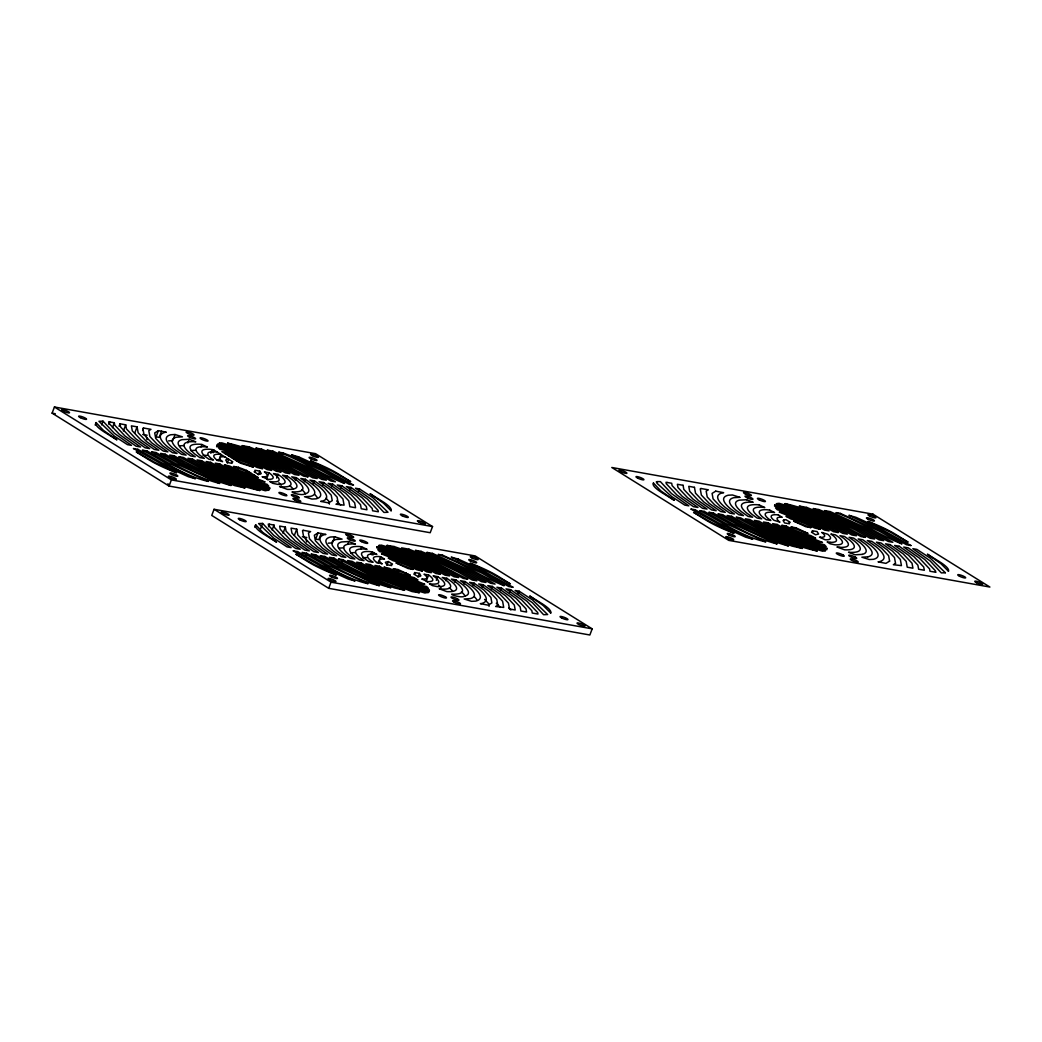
<?xml version="1.0" encoding="UTF-8"?>
<svg xmlns="http://www.w3.org/2000/svg" width="1042" height="1042" viewBox="0 0 1042 1042"><rect width="100%" height="100%" fill="white"/><g stroke="black" fill="none" stroke-linecap="round" stroke-linejoin="round"><path stroke-width="1.5" d="M269.735 487.969L269.435 489.258L254.756 484.96A69.671 13.416 20.7 0 1 205.938 464.914L197.055 459.9L201.601 460.72L209.351 465.084A63.341 12.191 20.7 0 0 268.523 487.643L269.735 487.969L268.784 490.365M429.382 590.241L429.083 591.53L414.403 587.232A69.671 13.416 20.7 0 1 365.586 567.174L356.703 562.172L361.248 562.993L368.998 567.343A63.341 12.191 20.7 0 0 428.171 589.915L429.382 590.241L428.431 592.638M52.1 413.153L54.431 407.005L315.57 453.674L432.534 526.575L430.203 532.722L169.051 486.054L52.1 413.153L55.304 413.726M95.161 425.045L96.085 422.583L103.419 430.346L116.912 439.88L104.955 432.43A42.227 8.128 20.7 0 1 95.877 422.805L96.085 422.583M101.608 424.836L103.002 421.15L98.951 421.307L114.229 436.025L127.45 444.647L131.487 445.364L114.19 433.159L103.002 421.15M108.967 424.472L109.892 422.01L114.32 422.792L114.737 425.136L124.962 435.96L140.592 446.992L136.033 446.171L119.583 434.553L108.889 423.234L108.629 421.815L109.892 422.01M112.458 427.715L114.32 422.792M119.075 426.269L120.012 423.807L125.704 424.823L126.447 428.913L135.747 438.76L149.696 448.62L145.151 447.8L130.354 437.353L120.598 427.025L120.012 423.807M123.373 430.984L125.704 424.823M134.757 433.016L137.088 426.868L131.396 425.852L132.295 430.815L141.126 440.167L154.255 449.428L158.814 450.248L146.518 441.561L138.143 432.704L137.088 426.868M142.611 430.476L143.536 428.015L150.96 429.343L148.798 430.685L149.853 436.494L157.29 444.361L167.918 451.876L163.36 451.056L151.898 442.967L144.004 434.605L142.884 428.431L143.536 428.015M136.906 451.785L137.844 449.323L161.575 462.687L195.388 478.734L188.341 476.728L168.127 467.532L133.415 448.529L137.844 449.323M158.384 430.672L156.053 436.819L159.192 437.38L161.523 431.232L166.29 432.222L165.352 432.274A88.674 17.076 20.7 0 0 168.062 447.174L177.036 453.504L172.477 452.684L162.669 445.768L155.701 438.382L154.711 432.938L158.384 430.672L161.523 431.232M155.128 455.041L156.053 452.58L175.225 463.364L219.771 483.462C195.466 477.301 173.467 463.638 151.507 451.772L156.053 452.58M164.232 456.67L165.17 454.208L182.05 463.716L206.798 475.491L231.155 485.507C206.212 478.89 183.145 465.826 160.611 453.4L165.17 454.208M175.069 434.514L170.927 434.735A82.344 15.851 20.7 0 0 173.454 448.568L181.582 454.312L186.14 455.133L178.833 449.975A76.001 14.627 20.7 0 1 176.515 437.197L182.454 436.858L175.069 434.514L172.751 440.662L168.609 440.883M173.35 458.298L174.275 455.836C196.664 468.965 220.591 479.333 245.039 487.982L234.567 485.585L208.83 475.009L185.463 463.885L169.716 455.028L174.275 455.836M169.051 486.054L171.383 479.906L54.431 407.005M187.82 442.954L189.214 439.255L195.792 441.834L194.854 441.717A63.341 12.191 20.7 0 0 189.605 452.775L195.245 456.761L190.699 455.94L184.226 451.368A69.671 13.416 20.7 0 1 182.09 439.672L189.214 439.255M191.572 461.554L192.496 459.092L202.526 464.732A76.001 14.627 20.7 0 0 255.785 486.614L268.028 490.196L265.28 490.743L256.801 488.268A82.344 15.851 20.7 0 1 199.113 464.563L187.938 458.272L192.496 459.092M201.015 446.966L201.953 444.504L207.41 447.083L204.571 446.731A50.667 9.756 20.7 0 0 200.377 455.575L204.362 458.389L199.804 457.568L194.997 454.182A57.01 10.98 20.7 0 1 199.712 444.231L201.953 444.504M200.676 463.182L201.601 460.72M210.849 453.283L212.242 449.584L214.261 450.261L232.809 461.827L231.637 462.27L232.092 463.338L227.208 462.466L225.723 460.017L226.739 459.392L228.719 459.275L227.325 462.974M212.19 452.515L213.115 450.066M213.323 452.723L214.261 450.261M209.781 464.81L210.718 462.348L216.176 465.422A50.667 9.756 20.7 0 0 263.522 483.475L267.052 484.256L268.81 486.184L266.023 485.559A57.01 10.98 20.7 0 1 212.763 465.253L206.16 461.528L210.718 462.348M216.593 446.784L217.531 444.322L232.197 448.62A69.671 13.416 20.7 0 1 281.014 468.666L289.897 473.667L285.352 472.86L277.602 468.496A63.341 12.191 20.7 0 0 218.429 445.937L217.244 445.676L217.531 444.322M218.898 466.438L219.823 463.977L223.001 465.761A38.007 7.32 20.7 0 0 258.507 479.307L265.111 481.964L261.008 481.391A44.337 8.531 20.7 0 1 219.588 465.592L215.264 463.156L219.823 463.977M214.066 509.277L211.747 515.425L328.699 588.326L589.85 634.995L592.182 628.847L475.217 555.946L214.066 509.277L331.03 582.178L592.182 628.847M237.524 469.76L238.449 467.298L246.55 470.398L258.338 477.731L256.006 477.223A31.664 6.096 20.7 0 1 226.414 465.93L224.382 464.784L229.826 466.1A25.334 4.871 20.7 0 0 253.493 475.126L254.522 475.36L253.584 477.822M245.625 472.86L246.55 470.398M258.351 474.8L259.745 471.114L254.86 470.242L255.316 471.297L254.144 471.752L258.234 474.305L260.213 474.188L261.229 473.563L259.745 471.114M268.927 472.755L270.412 473.797A31.664 6.096 20.7 0 1 267.794 479.32L262.115 476.715L262.923 476.819A25.334 4.871 20.7 0 0 265.02 472.391L264.381 471.935L268.927 472.755L266.609 478.903L268.081 479.945M254.808 527.317L255.733 524.855L263.066 532.618L276.56 542.153L264.603 534.689A42.227 8.128 20.7 0 1 255.524 525.077L255.733 524.855M282.056 455.393L282.981 452.931L290.34 455.667L321.965 470.723L344.563 483.436C322.173 474.761 301.607 460.225 278.566 452.15L282.981 452.931M276.651 478.07L278.045 474.384L273.486 473.563L275.791 475.204A38.007 7.32 20.7 0 1 272.652 481.834L269.735 481.469L272.704 483.319L277.511 484.335A44.337 8.531 20.7 0 0 281.184 476.598L278.045 474.384M260.787 528.346L262.649 523.423L273.838 535.419L291.122 547.636L287.097 546.907L273.877 538.284L258.598 523.566L262.545 523.41M286.224 478.473L287.149 476.012L282.59 475.191L286.576 478.004A50.667 9.756 20.7 0 1 282.382 486.848L279.543 486.497L287.24 489.349A57.01 10.98 20.7 0 0 291.955 479.398L287.149 476.012M268.615 526.731L269.539 524.269L273.968 525.064L274.385 527.395L284.609 538.219L300.239 549.264L295.681 548.444L279.23 536.825L268.536 525.507L268.276 524.074L269.539 524.269M297.673 459.314L298.611 456.852L291.565 454.846L325.378 470.893L349.122 484.256L353.538 485.051L318.826 466.048L298.611 456.852M272.105 529.987L273.968 525.064M295.329 480.102L296.254 477.64L291.708 476.819L297.348 480.805A63.341 12.191 20.7 0 1 292.099 491.863C290.731 492.606 302.675 496.044 304.863 493.908A69.671 13.416 20.7 0 0 302.727 482.212L296.254 477.64M283.02 533.257L285.352 527.096L279.66 526.08L280.246 529.297L290.002 539.626L304.798 550.072L309.344 550.892L295.394 541.032L286.094 531.186L285.352 527.096M304.433 481.73L305.371 479.268L300.812 478.447L308.119 483.605A76.001 14.627 20.7 0 1 310.438 496.383L304.498 496.721L311.884 499.066L316.026 498.844A82.344 15.851 20.7 0 0 313.499 485.012L305.371 479.268M313.082 484.582L314.476 480.896L309.93 480.075L318.891 486.406A88.674 17.076 20.7 0 1 321.6 501.306L320.662 501.358L328.582 502.908L332.242 500.642L331.252 495.197L324.283 487.812L314.476 480.896M294.404 535.288L296.736 529.128L291.044 528.112L291.942 533.074L300.773 542.426L313.902 551.7L318.461 552.507L306.166 543.833L297.791 534.976L296.736 529.128M296.553 554.057L297.478 551.596L321.223 564.959L355.035 581.006L347.989 578.987L327.774 569.792L293.062 550.801L297.478 551.596M322.655 484.986L323.593 482.524L319.034 481.704L329.663 489.219L337.1 497.086L338.155 502.895L335.993 504.237L344.081 505.149L342.948 498.975L335.055 490.613L323.593 482.524M305.658 555.686L306.595 553.224L328.048 565.298L368.034 583.702C344.251 578.401 323.528 563.331 302.037 552.403L306.595 553.224M331.773 486.614L332.698 484.152L328.139 483.332L340.434 492.019L348.81 500.876L349.865 506.712L355.556 507.728L354.658 502.765L345.827 493.413L332.698 484.152M318.018 532.931L315.7 539.092L318.839 539.652L321.17 533.504L325.938 534.481L325 534.533A88.674 17.076 20.7 0 0 327.709 549.434L336.67 555.764L332.124 554.956L322.317 548.04L315.348 540.655L314.358 535.21L318.018 532.931L321.17 533.504M314.775 557.314L315.7 554.852L334.873 565.637L379.418 585.734C355.114 579.573 333.114 565.897 311.154 554.031L315.7 554.852M340.877 488.242L341.802 485.78L337.256 484.96L351.206 494.82L360.506 504.667L361.248 508.743L366.94 509.772L366.354 506.555L356.598 496.226L341.802 485.78M323.88 558.942L324.817 556.48L341.698 565.975L366.445 577.763L390.802 587.766C365.859 581.162 342.792 568.098 320.259 555.66L324.817 556.48M349.982 489.87L350.92 487.409L346.361 486.588L361.991 497.62L372.215 508.444L372.632 510.788L378.324 511.765L378.064 510.346L367.37 499.027L350.92 487.409M334.716 536.786L330.575 537.008A82.344 15.851 20.7 0 0 333.101 550.84L341.229 556.584L345.788 557.392L338.481 552.234A76.001 14.627 20.7 0 1 336.162 539.469L342.102 539.131L334.716 536.786L332.398 542.934L328.256 543.156M358.578 491.394L359.503 488.932L355.478 488.216L372.762 500.421L383.951 512.43L388.002 512.273L372.723 497.555L359.503 488.932M332.997 560.57L333.922 558.108C356.312 571.224 380.239 581.605 404.674 590.254L394.215 587.844L368.477 577.281L345.11 566.145L329.363 557.288L333.922 558.108M328.699 588.326L331.03 582.178M347.924 543.989L348.862 541.527L355.439 544.106L354.501 543.989A63.341 12.191 20.7 0 0 349.252 555.047L354.892 559.02L350.346 558.212L343.873 553.641A69.671 13.416 20.7 0 1 341.737 541.931L348.862 541.527M342.102 562.198L343.026 559.736L355.348 566.666A88.674 17.076 20.7 0 0 417.477 592.182L419.405 592.742L412.098 591.569L372.554 576.317L338.481 558.916L343.026 559.736M360.662 549.238L361.6 546.776L367.058 549.355L364.218 549.004A50.667 9.756 20.7 0 0 360.024 557.848L364.01 560.648L359.451 559.841L354.645 556.441A57.01 10.98 20.7 0 1 359.36 546.49L361.6 546.776M360.324 565.454L361.248 562.993M370.952 554.318L371.89 551.856L376.865 554.37L373.948 554.018A38.007 7.32 20.7 0 0 370.809 560.648L373.114 562.276L368.555 561.469L365.416 559.241A44.337 8.531 20.7 0 1 369.089 551.505L371.89 551.856M371.838 554.787L372.762 552.325M372.971 554.995L373.909 552.534M369.428 567.082L370.366 564.621L375.823 567.695A50.667 9.756 20.7 0 0 423.169 585.747L426.699 586.529L428.457 588.443L425.67 587.831A57.01 10.98 20.7 0 1 372.411 567.512L365.807 563.8L370.366 564.621M380.682 556.754L378.806 556.519A31.664 6.096 20.7 0 0 376.188 562.055L382.232 563.904L381.58 563.448A25.334 4.871 20.7 0 1 383.677 559.033L384.485 559.137L380.682 556.754L378.35 562.901L376.488 562.68M378.546 568.711L379.47 566.249L382.648 568.033A38.007 7.32 20.7 0 0 418.155 581.566L424.758 584.223L420.655 583.65A44.337 8.531 20.7 0 1 379.236 567.864L374.912 565.428L379.47 566.249M386.973 565.233L388.366 561.547L392.456 564.1L391.284 564.543L391.74 565.611L386.856 564.738L385.371 562.289L388.366 561.547M393.225 549.004L394.15 546.542L410.978 552.481L433.693 561.807L467.767 579.196L463.208 578.388L450.899 571.446A88.674 17.076 20.7 0 0 388.77 545.93L386.842 545.37L394.15 546.542M397.171 572.032L398.096 569.57L410.288 575.21L393.212 568.698L398.096 569.57M405.273 575.119L406.198 572.657M413.231 580.094L414.169 577.633L413.14 577.398A25.334 4.871 20.7 0 1 389.474 568.372L384.029 567.056L386.061 568.203A31.664 6.096 20.7 0 0 415.654 579.482L417.972 580.003L414.169 577.633M417.998 577.073L419.392 573.374L414.508 572.501L414.963 573.569L413.791 574.012L417.881 576.565L419.861 576.46L420.877 575.822L419.392 573.374M428.575 575.015L430.059 576.07A31.664 6.096 20.7 0 1 427.441 581.592L421.75 578.987L422.57 579.078A25.334 4.871 20.7 0 0 424.667 574.663L424.016 574.207L428.575 575.015L426.256 581.175L427.728 582.217M436.285 580.342L437.692 576.643L433.133 575.835L435.439 577.463A38.007 7.32 20.7 0 1 432.3 584.093L429.382 583.741L432.339 585.578L437.158 586.607A44.337 8.531 20.7 0 0 440.831 578.87L437.692 576.643M445.872 580.733L446.797 578.271L442.238 577.463L446.223 580.264A50.667 9.756 20.7 0 1 442.029 589.108L439.19 588.769L446.888 591.622A57.01 10.98 20.7 0 0 451.603 581.67L446.797 578.271M457.321 561.586L458.259 559.124L451.212 557.118L485.025 573.165L508.77 586.529L513.185 587.31L478.473 568.32L458.259 559.124M454.976 582.361L455.901 579.899L451.355 579.091L456.995 583.077A63.341 12.191 20.7 0 1 451.746 594.122C450.378 594.865 462.322 598.316 464.511 596.18A69.671 13.416 20.7 0 0 462.374 584.471L455.901 579.899M464.081 583.989L465.019 581.527L460.46 580.72L467.767 585.878A76.001 14.627 20.7 0 1 470.085 598.642L464.146 598.981L471.531 601.338L475.673 601.117A82.344 15.851 20.7 0 0 473.146 587.271L465.019 581.527M473.198 585.617L474.123 583.155L469.564 582.348L478.538 588.678A88.674 17.076 20.7 0 1 481.248 603.578L480.31 603.631L488.216 605.181L491.889 602.901L490.899 597.457L483.931 590.085L474.123 583.155M482.303 587.245L483.241 584.783L478.682 583.976L489.31 591.478L496.747 599.358L497.802 605.168L495.64 606.509L503.716 607.421L502.596 601.247L494.703 592.885L483.241 584.783M491.42 588.873L492.345 586.412L487.786 585.604L500.082 594.279L508.457 603.136L509.512 608.984L515.204 610L514.305 605.037L505.474 595.685L492.345 586.412M500.525 590.501L501.449 588.04L496.904 587.232L510.854 597.092L520.153 606.926L520.896 611.016L526.588 612.032L526.002 608.828L516.246 598.486L501.449 588.04M509.629 592.13L510.567 589.668L506.008 588.86L521.638 599.892L531.863 610.716L532.28 613.048L537.972 614.038L537.711 612.605L527.018 601.286L510.567 589.668M518.226 593.666L519.15 591.205L515.126 590.488L532.41 602.693L543.598 614.702L547.649 614.546L532.371 599.827L519.15 591.205M179.771 445.82L184.043 445.572M339.418 548.092L343.691 547.845M212.242 449.584L209.442 449.245A44.337 8.531 20.7 0 0 205.769 456.982L208.908 459.196L213.467 460.017L211.161 458.376A38.007 7.32 20.7 0 1 214.3 451.746L217.218 452.111M224.851 456.865L224.03 456.761A25.334 4.871 20.7 0 0 221.933 461.189L222.584 461.645L216.541 459.782A31.664 6.096 20.7 0 1 219.159 454.26L221.034 454.481L218.703 460.642L216.84 460.408M142.702 434.436L147.156 435.23M238.449 467.298L233.564 466.425L250.64 472.938M171.383 479.906L432.534 526.575M302.349 536.708L306.804 537.503M224.811 453.465L228.445 454.273A38.007 7.32 20.7 0 1 263.952 467.819L267.13 469.603L271.688 470.411L267.364 467.988A44.337 8.531 20.7 0 0 225.945 452.189L221.842 451.616L240.402 463.182L253.388 467.142L236.313 460.629M228.628 455.836L230.946 456.357A31.664 6.096 20.7 0 1 260.539 467.65L262.571 468.783L257.127 467.467A25.334 4.871 20.7 0 0 233.46 458.441L232.431 458.22M508.665 607.681L510.88 610.026M496.318 603.214L500.277 607.395M484.582 599.397L488.568 603.618L489.063 606.34M336.683 500.955L340.63 505.136M325.938 498.18L328.92 501.345L329.415 504.067M306.114 539.105L306.648 542.009M146.466 436.832L147 439.737M350.581 553.015A57.01 10.98 20.7 0 1 355.127 552.599M449.284 587.818A57.01 10.98 20.7 0 1 452.749 591.244M474.475 596.819A82.344 15.851 20.7 0 1 476.871 599.827M362.746 557.77A44.337 8.531 20.7 0 1 366.758 557.665M438.5 585.018A44.337 8.531 20.7 0 1 440.974 587.414M461.411 591.804A69.671 13.416 20.7 0 1 465.162 596.037M203.099 455.497A44.337 8.531 20.7 0 1 207.111 455.393M278.865 482.759A44.337 8.531 20.7 0 1 281.34 485.142M168.687 484.296A4.22 0.808 20.7 0 1 167.775 483.866M301.763 489.532A69.671 13.416 20.7 0 1 305.514 493.778M314.827 494.546A82.344 15.851 20.7 0 1 317.224 497.555M190.933 450.756A57.01 10.98 20.7 0 1 195.479 450.326M289.637 485.559A57.01 10.98 20.7 0 1 293.102 488.985M774.701 504.992L774.61 506.151L775.795 506.412A63.341 12.191 20.7 0 1 834.981 528.971L842.717 533.335L847.276 534.155L838.393 529.141A69.671 13.416 20.7 0 0 789.562 509.095L774.701 504.992M827.074 548.379L826.801 549.733L812.122 545.435A69.671 13.416 20.7 0 1 763.304 525.389L754.421 520.388L758.98 521.195L766.717 525.559A63.341 12.191 20.7 0 0 825.902 548.118L827.074 548.379M376.983 546.789L376.891 547.936L378.077 548.196A63.341 12.191 20.7 0 1 437.249 570.769L444.999 575.132L449.545 575.939L440.662 570.938A69.671 13.416 20.7 0 0 391.844 550.892L376.983 546.789M391.076 510.775L383.534 503.234L370.04 493.7L381.997 501.15A42.227 8.128 20.7 0 1 391.076 510.775M653.451 483.058L653.243 483.28A42.227 8.128 20.7 0 0 662.321 492.905L674.278 500.355L660.797 490.821L653.451 483.058M550.723 613.035L543.182 605.493L529.688 595.972L541.645 603.422A42.227 8.128 20.7 0 1 550.723 613.035M948.454 571.25L940.9 563.709L927.419 554.175L939.363 561.625A42.227 8.128 20.7 0 1 948.454 571.25M303.183 530.287L302.519 530.691L303.652 536.864L311.545 545.226L323.007 553.328L327.566 554.136L316.937 546.633L309.5 538.766L308.445 532.957L310.607 531.615L303.183 530.287M700.914 488.49L700.25 488.906L701.37 495.08L709.276 503.442L720.738 511.531L725.297 512.351L714.656 504.836L707.218 496.969L706.163 491.16L708.326 489.818L700.914 488.49M715.75 491.147L712.09 493.413L713.08 498.858L720.048 506.243L729.843 513.159L734.402 513.98L725.427 507.649A88.674 17.076 20.7 0 1 722.718 492.749L723.656 492.697L715.75 491.147M784.105 519.867L783.089 520.492L784.574 522.941L789.471 523.813L789.015 522.758L790.188 522.303L786.085 519.75L784.105 519.867M812.682 531.785L811.51 532.228L815.599 534.78L818.595 534.038L817.123 531.589L812.226 530.717L812.682 531.785M889.607 561.117L885.947 563.383L878.041 561.833L878.966 561.781A88.674 17.076 20.7 0 0 876.257 546.881L867.296 540.551L871.854 541.371L881.649 548.287L888.618 555.673L889.607 561.117M895.534 563.37L893.359 564.712L901.447 565.624L900.327 559.45L892.421 551.088L880.959 542.999L876.4 542.179L887.042 549.694L894.479 557.561L895.534 563.37M219.588 443.124L218.924 443.371L231.168 446.966A76.001 14.627 20.7 0 1 284.427 468.835L294.456 474.488L299.015 475.295L287.839 469.017A82.344 15.851 20.7 0 0 230.152 445.312L221.672 442.837L219.588 443.124M379.236 545.383L378.572 545.643L390.815 549.238A76.001 14.627 20.7 0 1 444.074 571.107L454.104 576.76L458.662 577.568L447.487 571.277A82.344 15.851 20.7 0 0 389.799 547.584L381.32 545.109L379.236 545.383M427.676 592.468L424.928 593.002L416.448 590.527A82.344 15.851 20.7 0 1 358.761 566.835L347.585 560.544L352.144 561.364L362.173 567.004A76.001 14.627 20.7 0 0 415.432 588.873L427.676 592.468M776.954 503.599L776.29 503.846L788.547 507.441A76.001 14.627 20.7 0 1 841.806 529.323L851.835 534.963L856.381 535.77L845.218 529.492A82.344 15.851 20.7 0 0 787.518 505.787L779.051 503.312L776.954 503.599M825.407 550.684L822.646 551.218L814.18 548.743A82.344 15.851 20.7 0 1 756.479 525.038L745.317 518.76L749.862 519.567L759.892 525.22A76.001 14.627 20.7 0 0 813.151 547.089L825.407 550.684M657.58 481.612L656.33 481.782L657.072 483.371L671.595 496.5L684.815 505.123L688.853 505.839L671.569 493.634L660.381 481.625L657.58 481.612M945.368 572.748L941.317 572.905L930.128 560.896L912.844 548.691L916.882 549.408L930.089 558.03L945.368 572.748M739.82 497.334L733.881 497.672A76.001 14.627 20.7 0 0 736.212 510.45L743.506 515.608L738.96 514.787L730.82 509.043A82.344 15.851 20.7 0 1 728.306 495.21L732.448 494.989L739.82 497.334M746.58 499.73L739.468 500.147A69.671 13.416 20.7 0 0 741.591 511.843L748.065 516.415L752.624 517.236L746.984 513.25A63.341 12.191 20.7 0 1 752.22 502.192L753.171 502.309L746.58 499.73M862.229 554.383L855.117 554.8L848.527 552.221L849.477 552.338A63.341 12.191 20.7 0 0 854.714 541.28L849.074 537.294L853.632 538.115L860.106 542.687A69.671 13.416 20.7 0 1 862.229 554.383M867.817 556.858L861.864 557.196L869.249 559.541L873.391 559.32A82.344 15.851 20.7 0 0 870.878 545.487L862.737 539.743L858.191 538.922L865.485 544.08A76.001 14.627 20.7 0 1 867.817 556.858M227.612 443.137L229.123 443.671A88.674 17.076 20.7 0 1 291.252 469.187L303.574 476.116L308.119 476.923C282.669 463.078 256.058 449.389 227.612 443.137M784.991 503.612L786.489 504.146A88.674 17.076 20.7 0 1 848.631 529.662L860.939 536.591L865.498 537.398C840.034 523.553 813.424 509.864 784.991 503.612M259.758 490.482C231.129 484.465 204.427 470.489 178.833 456.657L183.392 457.464L195.701 464.393A88.674 17.076 20.7 0 0 257.83 489.909L259.758 490.482M817.123 550.957C788.494 544.94 761.806 530.964 736.199 517.132L740.758 517.939L753.066 524.868A88.674 17.076 20.7 0 0 815.209 550.384L817.123 550.957M759.318 504.979L757.078 504.706A57.01 10.98 20.7 0 0 752.363 514.657L757.169 518.043L761.728 518.864L757.755 516.05A50.667 9.756 20.7 0 1 761.949 507.207L764.776 507.558L759.318 504.979M769.608 510.059L766.808 509.72A44.337 8.531 20.7 0 0 763.135 517.457L766.287 519.671L770.846 520.492L768.527 518.851A38.007 7.32 20.7 0 1 771.666 512.221L774.584 512.586L769.608 510.059M778.4 514.956L776.537 514.735A31.664 6.096 20.7 0 0 773.919 520.258L779.95 522.12L779.299 521.664A25.334 4.871 20.7 0 1 781.396 517.236L782.216 517.34L778.4 514.956M820.301 537.294L819.481 537.19L825.16 539.795A31.664 6.096 20.7 0 0 827.778 534.272L821.747 532.41L822.399 532.866A25.334 4.871 20.7 0 1 820.301 537.294M830.018 542.309L827.114 541.944L830.07 543.794L834.889 544.81A44.337 8.531 20.7 0 0 838.549 537.073L835.41 534.859L830.852 534.038L833.17 535.679A38.007 7.32 20.7 0 1 830.018 542.309M839.748 547.324L836.921 546.972L844.619 549.824A57.01 10.98 20.7 0 0 849.334 539.873L844.515 536.487L839.969 535.666L843.942 538.48A50.667 9.756 20.7 0 1 839.748 547.324M667.271 482.485L666.007 482.29L666.268 483.709L676.948 495.028L693.412 506.646L697.958 507.467L682.341 496.435L672.116 485.611L671.686 483.267L667.271 482.485M935.69 572.24L930.011 571.263L929.581 568.919L919.357 558.095L903.74 547.063L908.285 547.884L924.749 559.502L935.429 570.821L935.69 572.24M872.949 514.149L611.797 467.48L728.749 540.381L989.9 587.05L872.949 514.149M683.07 485.298L677.378 484.283L677.964 487.5L687.72 497.829L702.516 508.275L707.075 509.095L693.112 499.235L683.812 489.388L683.07 485.298M694.454 487.343L688.762 486.327L689.674 491.29L698.505 500.642L711.621 509.903L716.18 510.723L703.884 502.036L695.522 493.179L694.454 487.343M806.716 507.402L799.292 506.073L833.457 519.528L855.456 530L870.044 538.219L874.603 539.027L858.868 530.17L835.489 519.046L806.716 507.402M818.856 509.564L813.164 508.548L837.534 518.564L862.281 530.339L879.161 539.847L883.707 540.655L865.694 530.508L839.565 518.069L818.856 509.564M830.24 511.609L824.548 510.593L869.106 530.691L888.266 541.475L892.825 542.283L872.519 530.86L830.24 511.609M840.36 513.406L835.931 512.625C858.973 520.7 879.539 535.249 901.929 543.911L879.344 531.199L840.36 513.406M780.354 512.299L779.221 512.091L785.824 514.748A38.007 7.32 20.7 0 1 821.317 528.294L824.496 530.078L829.054 530.899L824.743 528.463A44.337 8.531 20.7 0 0 783.31 512.664L779.82 511.882L780.354 512.299M810.767 527.63L805.87 526.744L793.678 521.117L810.767 527.63M819.95 529.271L814.492 527.955A25.334 4.871 20.7 0 0 790.826 518.929L785.994 516.324L788.325 516.832A31.664 6.096 20.7 0 1 817.905 528.125L819.95 529.271M838.159 532.527L833.613 531.707L828.156 528.633A50.667 9.756 20.7 0 0 780.81 510.58L777.28 509.798L775.508 507.871L778.309 508.496A57.01 10.98 20.7 0 1 831.568 528.802L838.159 532.527M910.903 545.526L906.488 544.732L882.756 531.368L848.943 515.321L855.977 517.327L876.192 526.523L910.903 545.526M695.209 509.798L690.781 509.004L725.492 528.007L745.72 537.203L752.754 539.209L718.941 523.162L695.209 509.798M704.314 511.427L699.768 510.619C721.259 521.534 741.969 536.604 765.766 541.905L725.766 523.501L704.314 511.427M713.431 513.055L708.873 512.247C730.833 524.113 752.832 537.776 777.15 543.95L732.591 523.852L713.431 513.055M722.536 514.683L717.977 513.875C740.523 526.301 763.578 539.365 788.534 545.982L764.164 535.966L739.416 524.191L722.536 514.683M731.653 516.311L727.095 515.503L742.829 524.36L766.209 535.484L791.933 546.06L802.405 548.457C777.97 539.808 754.03 529.44 731.653 516.311M768.084 522.823L763.526 522.016L770.129 525.728A57.01 10.98 20.7 0 0 823.388 546.034L826.176 546.659L824.417 544.732L820.888 543.95A50.667 9.756 20.7 0 1 773.542 525.897L768.084 522.823M777.202 524.452L772.643 523.644L776.954 526.067A44.337 8.531 20.7 0 0 818.387 541.866L822.477 542.439L815.873 539.782A38.007 7.32 20.7 0 1 780.367 526.236L777.202 524.452M786.306 526.08L781.747 525.272L783.779 526.405A31.664 6.096 20.7 0 0 813.372 537.698L815.704 538.206L810.871 535.614A25.334 4.871 20.7 0 1 787.192 526.588L786.306 526.08M795.827 527.786L790.93 526.913L808.019 533.426L795.827 527.786M890.063 544.627L885.518 543.807L897.813 552.494L906.175 561.351L907.243 567.187L912.935 568.203L912.024 563.24L903.193 553.888L890.063 544.627M899.181 546.255L894.622 545.435L908.585 555.295L917.885 565.142L918.627 569.232L924.319 570.248L923.733 567.03L913.964 556.702L899.181 546.255M249.338 446.927L241.926 445.598L276.078 459.053L298.077 469.525L312.678 477.744L317.237 478.552L301.49 469.695L278.123 458.571L249.338 446.927M261.49 449.089L255.798 448.073L280.155 458.089L304.902 469.864L321.783 479.372L326.341 480.18L308.315 470.033L282.2 457.594L261.49 449.089M272.874 451.134L267.182 450.105L311.727 470.202L330.9 481L335.446 481.808L315.14 470.385L272.874 451.134M280.793 472.039L276.234 471.231L270.777 468.158A50.667 9.756 20.7 0 0 223.444 450.105L219.901 449.323L218.143 447.396L220.93 448.021A57.01 10.98 20.7 0 1 274.189 468.327L280.793 472.039M146.948 450.952L142.389 450.144C163.881 461.059 184.603 476.129 208.387 481.43L168.4 463.026L146.948 450.952M408.985 549.186L401.561 547.871L435.725 561.312L457.725 571.798L472.326 580.016L476.884 580.824L461.137 571.967L437.77 560.83L408.985 549.186M421.137 551.361L415.445 550.345L439.802 560.349L464.55 572.136L481.43 581.644L485.989 582.452L467.962 572.305L441.847 559.867L421.137 551.361M432.521 553.393L426.829 552.377L471.375 572.475L490.548 583.273L495.093 584.08L474.787 572.644L432.521 553.393M442.629 555.204L438.213 554.409C461.254 562.498 481.821 577.034 504.211 585.708L481.612 572.996L442.629 555.204M382.635 554.097L381.489 553.888L388.093 556.545A38.007 7.32 20.7 0 1 423.599 570.078L426.777 571.876L431.336 572.683L427.012 570.261A44.337 8.531 20.7 0 0 385.592 554.461L382.088 553.68L382.635 554.097M413.036 569.414L408.151 568.541L395.96 562.901L413.036 569.414M422.218 571.055L416.774 569.74A25.334 4.871 20.7 0 0 393.108 560.713L388.262 558.108L390.594 558.629A31.664 6.096 20.7 0 1 420.187 569.909L422.218 571.055M440.44 574.311L435.882 573.504L430.424 570.43A50.667 9.756 20.7 0 0 383.078 552.377L379.548 551.583L377.79 549.668L380.577 550.293A57.01 10.98 20.7 0 1 433.837 570.599L440.44 574.311M869.275 521.886L867.882 521.378L889.581 531.707L908.103 542.14L896.146 534.689A42.227 8.128 20.7 0 0 869.275 521.886M733.815 533.152L732.422 532.644A42.227 8.128 20.7 0 1 705.551 519.841L693.594 512.39L712.116 522.823L733.815 533.152M311.897 461.411L310.503 460.903L332.203 471.231L350.724 481.665L338.78 474.214A42.227 8.128 20.7 0 0 311.897 461.411M471.544 563.683L470.15 563.175L491.85 573.504L510.372 583.937L498.415 576.473A42.227 8.128 20.7 0 0 471.544 563.683M176.45 472.677L175.056 472.169A42.227 8.128 20.7 0 1 148.185 459.366L136.228 451.915L154.75 462.348L176.45 472.677M336.097 574.95L334.703 574.429A42.227 8.128 20.7 0 1 307.82 561.638L295.876 554.188L314.397 564.608L336.097 574.95M747.622 498.024L746.71 497.594A4.22 0.808 20.7 0 1 746.072 496.057A4.22 0.808 20.7 0 1 752.024 498.245L752.571 498.636A4.22 0.808 20.7 0 1 751.907 499.352A4.22 0.808 20.7 0 1 747.622 498.024M854.987 556.936L854.075 556.506A4.22 0.808 20.7 0 0 849.79 555.178A4.22 0.808 20.7 0 0 849.126 555.894L849.673 556.285A4.22 0.808 20.7 0 0 855.625 558.473A4.22 0.808 20.7 0 0 854.987 556.936M190.256 437.549L189.344 437.119A4.22 0.808 20.7 0 1 188.693 435.582A4.22 0.808 20.7 0 1 194.646 437.77L195.206 438.161A4.22 0.808 20.7 0 1 194.528 438.877A4.22 0.808 20.7 0 1 190.256 437.549M297.621 496.461L296.696 496.031A4.22 0.808 20.7 0 0 292.424 494.703A4.22 0.808 20.7 0 0 291.747 495.419L292.307 495.81A4.22 0.808 20.7 0 0 298.259 497.998A4.22 0.808 20.7 0 0 297.621 496.461M349.904 539.821L348.979 539.378A4.22 0.808 20.7 0 1 348.341 537.854A4.22 0.808 20.7 0 1 354.293 540.043L354.853 540.433A4.22 0.808 20.7 0 1 354.176 541.137A4.22 0.808 20.7 0 1 349.904 539.821M457.256 598.733L456.344 598.29A4.22 0.808 20.7 0 0 452.072 596.975A4.22 0.808 20.7 0 0 451.394 597.678L451.954 598.069A4.22 0.808 20.7 0 0 457.907 600.257A4.22 0.808 20.7 0 0 457.256 598.733M759.162 499.821L758.394 499.392A4.22 0.808 20.7 0 1 759.305 498.428A4.22 0.808 20.7 0 1 765.023 500.863L765.336 501.189A4.22 0.808 20.7 0 1 763.565 501.436A4.22 0.808 20.7 0 1 759.162 499.821M843.304 555.139L842.535 554.709A4.22 0.808 20.7 0 0 838.133 553.107A4.22 0.808 20.7 0 0 836.361 553.341L836.674 553.667A4.22 0.808 20.7 0 0 842.392 556.102A4.22 0.808 20.7 0 0 843.304 555.139M201.783 439.346L201.028 438.916A4.22 0.808 20.7 0 1 201.94 437.953A4.22 0.808 20.7 0 1 207.658 440.388L207.97 440.714A4.22 0.808 20.7 0 1 206.186 440.948A4.22 0.808 20.7 0 1 201.783 439.346M285.925 494.663L285.169 494.234A4.22 0.808 20.7 0 0 280.767 492.619A4.22 0.808 20.7 0 0 278.995 492.866L279.295 493.192A4.22 0.808 20.7 0 0 285.013 495.627A4.22 0.808 20.7 0 0 285.925 494.663M361.431 541.606L360.675 541.176A4.22 0.808 20.7 0 1 361.587 540.225A4.22 0.808 20.7 0 1 367.305 542.661L367.618 542.986A4.22 0.808 20.7 0 1 365.833 543.221A4.22 0.808 20.7 0 1 361.431 541.606M445.572 596.936L444.817 596.506A4.22 0.808 20.7 0 0 440.414 594.891A4.22 0.808 20.7 0 0 438.63 595.125L438.942 595.464A4.22 0.808 20.7 0 0 444.66 597.887A4.22 0.808 20.7 0 0 445.572 596.936M470.45 561.091A4.22 0.808 20.7 0 0 476.663 562.706A4.22 0.808 20.7 0 0 471.049 559.815A4.22 0.808 20.7 0 0 470.45 561.091M578.74 624.471A4.22 0.808 20.7 0 0 584.966 626.086A4.22 0.808 20.7 0 0 579.352 623.194A4.22 0.808 20.7 0 0 578.74 624.471M331.252 576.799A4.22 0.808 20.7 0 0 337.465 578.414A4.22 0.808 20.7 0 0 331.851 575.523A4.22 0.808 20.7 0 0 331.252 576.799M347.455 535.666A4.22 0.808 20.7 0 0 353.681 537.281A4.22 0.808 20.7 0 0 348.054 534.39A4.22 0.808 20.7 0 0 347.455 535.666M329.741 579.977A4.22 0.808 20.7 0 0 335.967 581.592A4.22 0.808 20.7 0 0 330.34 578.701A4.22 0.808 20.7 0 0 329.741 579.977M239.973 519.906A4.22 0.808 20.7 0 0 246.186 521.521A4.22 0.808 20.7 0 0 240.572 518.629A4.22 0.808 20.7 0 0 239.973 519.906M471.961 557.913A4.22 0.808 20.7 0 0 478.174 559.528A4.22 0.808 20.7 0 0 472.56 556.636A4.22 0.808 20.7 0 0 471.961 557.913M222.949 513.419A4.22 0.808 20.7 0 0 229.175 515.035A4.22 0.808 20.7 0 0 223.561 512.143A4.22 0.808 20.7 0 0 222.949 513.419M454.247 602.224A4.22 0.808 20.7 0 0 460.46 603.839A4.22 0.808 20.7 0 0 454.846 600.947A4.22 0.808 20.7 0 0 454.247 602.224M561.729 617.984A4.22 0.808 20.7 0 0 567.942 619.599A4.22 0.808 20.7 0 0 562.328 616.708A4.22 0.808 20.7 0 0 561.729 617.984M959.448 576.187A4.22 0.808 20.7 0 0 965.673 577.815A4.22 0.808 20.7 0 0 960.06 574.91A4.22 0.808 20.7 0 0 959.448 576.187M869.679 516.116A4.22 0.808 20.7 0 0 875.905 517.731A4.22 0.808 20.7 0 0 870.291 514.839A4.22 0.808 20.7 0 0 869.679 516.116M976.471 582.686A4.22 0.808 20.7 0 0 982.684 584.302A4.22 0.808 20.7 0 0 977.07 581.41A4.22 0.808 20.7 0 0 976.471 582.686M727.459 538.18A4.22 0.808 20.7 0 0 733.685 539.808A4.22 0.808 20.7 0 0 728.071 536.904A4.22 0.808 20.7 0 0 727.459 538.18M851.965 560.427A4.22 0.808 20.7 0 0 858.191 562.055A4.22 0.808 20.7 0 0 852.577 559.15A4.22 0.808 20.7 0 0 851.965 560.427M728.97 535.002A4.22 0.808 20.7 0 0 735.196 536.63A4.22 0.808 20.7 0 0 729.582 533.725A4.22 0.808 20.7 0 0 728.97 535.002M637.691 478.109A4.22 0.808 20.7 0 0 643.917 479.724A4.22 0.808 20.7 0 0 638.303 476.832A4.22 0.808 20.7 0 0 637.691 478.109M620.68 471.622A4.22 0.808 20.7 0 0 626.893 473.237A4.22 0.808 20.7 0 0 621.279 470.346A4.22 0.808 20.7 0 0 620.68 471.622M745.186 493.869A4.22 0.808 20.7 0 0 751.399 495.484A4.22 0.808 20.7 0 0 745.785 492.592A4.22 0.808 20.7 0 0 745.186 493.869M868.168 519.294A4.22 0.808 20.7 0 0 874.394 520.922A4.22 0.808 20.7 0 0 868.781 518.017A4.22 0.808 20.7 0 0 868.168 519.294M63.315 411.147A4.22 0.808 20.7 0 0 69.527 412.762A4.22 0.808 20.7 0 0 63.914 409.871A4.22 0.808 20.7 0 0 63.315 411.147M187.807 433.394A4.22 0.808 20.7 0 0 194.033 435.009A4.22 0.808 20.7 0 0 188.42 432.117A4.22 0.808 20.7 0 0 187.807 433.394M294.599 499.952A4.22 0.808 20.7 0 0 300.812 501.58A4.22 0.808 20.7 0 0 295.199 498.675A4.22 0.808 20.7 0 0 294.599 499.952M419.092 522.211A4.22 0.808 20.7 0 0 425.318 523.826A4.22 0.808 20.7 0 0 419.705 520.935A4.22 0.808 20.7 0 0 419.092 522.211M170.093 477.705A4.22 0.808 20.7 0 0 176.319 479.32A4.22 0.808 20.7 0 0 170.706 476.428A4.22 0.808 20.7 0 0 170.093 477.705M310.803 458.819A4.22 0.808 20.7 0 0 317.029 460.434A4.22 0.808 20.7 0 0 311.402 457.542A4.22 0.808 20.7 0 0 310.803 458.819M402.082 515.712A4.22 0.808 20.7 0 0 408.295 517.34A4.22 0.808 20.7 0 0 402.681 514.435A4.22 0.808 20.7 0 0 402.082 515.712M171.604 474.527A4.22 0.808 20.7 0 0 177.817 476.142A4.22 0.808 20.7 0 0 172.204 473.25A4.22 0.808 20.7 0 0 171.604 474.527M80.325 417.634A4.22 0.808 20.7 0 0 86.551 419.249A4.22 0.808 20.7 0 0 80.924 416.357A4.22 0.808 20.7 0 0 80.325 417.634M312.313 455.641A4.22 0.808 20.7 0 0 318.526 457.256A4.22 0.808 20.7 0 0 312.913 454.364A4.22 0.808 20.7 0 0 312.313 455.641"/></g></svg>
